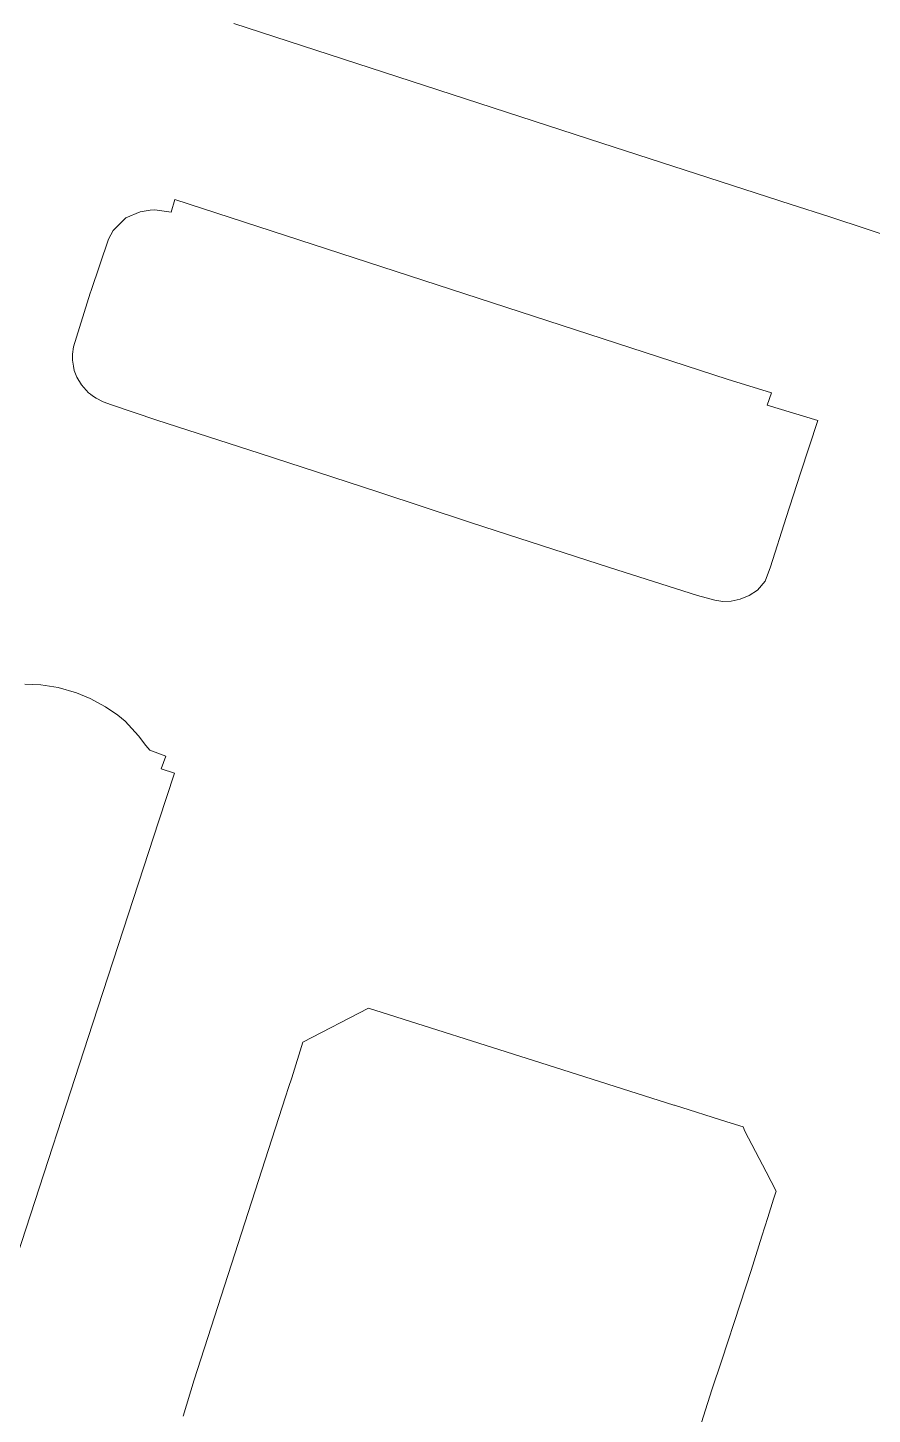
# Model space of a CAD drawing. Header units: metres. Extents: x 662613 to 666742, y 2728069 to 2732733.
# Drawn here: x 664198.9 to 664230.1, y 2729738 to 2729789.2 of the extents above; entities that cross this region are included whole.
import ezdxf

# ---------------------------------------------------------------- set-up
doc = ezdxf.new("R2010")
doc.units = ezdxf.units.M
doc.header["$MEASUREMENT"] = 0
doc.layers.add('Xref_DQ_MasterPlan_2024$0$DQ_ROADS', color=8, linetype='Continuous', lineweight=13)

# ---------------------------------------------------------------- blocks, each defined once
blk = doc.blocks.new('Xref_DQ_MasterPlan_2024$0$DQ_Roads_')
at = {"layer": 'Xref_DQ_MasterPlan_2024$0$DQ_ROADS'}
for points in [[(664206.5086, 2729789.3206), (664220.0958, 2729784.9049), (664227.0786, 2729782.6356), (664228.475, 2729782.1892), (664231.338, 2729781.2457)], [(664198.5135, 2729743.8067), (664201.3131, 2729752.3967), (664203.7423, 2729759.8703), (664204.3183, 2729761.6257), (664203.8305, 2729761.7917), (664203.9965, 2729762.2545), (664203.4079, 2729762.4759), (664203.2619, 2729762.6569), (664202.9953, 2729763.0141), (664202.4974, 2729763.5473), (664202.2333, 2729763.7787), (664201.7755, 2729764.0855), (664201.2071, 2729764.3923), (664200.7017, 2729764.5987), (664200.0276, 2729764.7948), (664199.3937, 2729764.8903), (664198.8002, 2729764.9155)], [(664223.0666, 2729735.4297), (664224.1573, 2729738.8477), (664224.5179, 2729739.9538), (664225.1947, 2729742.0158), (664225.604, 2729743.2573), (664225.9963, 2729744.5347), (664226.2194, 2729745.2178), (664226.4341, 2729745.8925), (664226.5271, 2729746.1907), (664226.1549, 2729746.9098), (664225.3717, 2729748.4077), (664225.3044, 2729748.561), (664224.7092, 2729748.7495), (664222.7796, 2729749.362), (664222.7532, 2729749.3704), (664217.8442, 2729750.9286), (664211.4776, 2729752.9495), (664209.0624, 2729751.6957), (664208.6463, 2729750.3797), (664208.5307, 2729750.0227), (664208.4195, 2729749.679), (664205.0503, 2729739.2209), (664204.6359, 2729737.8835)]]:
    blk.add_lwpolyline(points, dxfattribs=at)
blk.add_lwpolyline([(664200.6239, 2729776.5079), (664200.722, 2729776.2564), (664200.883, 2729775.9696), (664201.1496, 2729775.6779), (664201.225, 2729775.6326), (664201.3005, 2729775.5722), (664201.4313, 2729775.4767), (664201.6878, 2729775.3509), (664201.9997, 2729775.2403), (664203.6672, 2729774.6718), (664207.4424, 2729773.4495), (664209.5977, 2729772.7486), (664211.8664, 2729772.0109), (664215.2063, 2729770.9073), (664216.1899, 2729770.5823), (664220.3775, 2729769.2292), (664223.6245, 2729768.1879), (664224.2683, 2729768.0169), (664224.5551, 2729767.9767), (664224.8619, 2729767.9867), (664225.204, 2729768.0521), (664225.5259, 2729768.198), (664225.8327, 2729768.3891), (664226.122, 2729768.7211), (664226.3131, 2729769.2543), (664226.8941, 2729771.0753), (664227.4298, 2729772.7151), (664228.0661, 2729774.6567), (664226.1999, 2729775.2252), (664226.3542, 2729775.6785), (664224.7214, 2729776.1818), (664204.3297, 2729782.8179), (664204.2017, 2729782.3484), (664203.597, 2729782.4408), (664203.4192, 2729782.4266), (664203.0493, 2729782.3697), (664202.53, 2729782.1421), (664202.0534, 2729781.6797), (664201.8829, 2729781.3545), (664201.2401, 2729779.4606), (664201.2082, 2729779.3587), (664200.5887, 2729777.3781), (664200.5535, 2729777.1014), (664200.5585, 2729776.8902), (664200.5937, 2729776.6688)], close=True, dxfattribs=at)
blk = doc.blocks.new('Xref_DQ_MasterPlan_2024')
blk.add_blockref('Xref_DQ_MasterPlan_2024$0$DQ_Roads_', (0, 0))

msp = doc.modelspace()

# ---------------------------------------------------------------- block references
msp.add_blockref('Xref_DQ_MasterPlan_2024', (0, 0))

doc.saveas('drawing.dxf')
